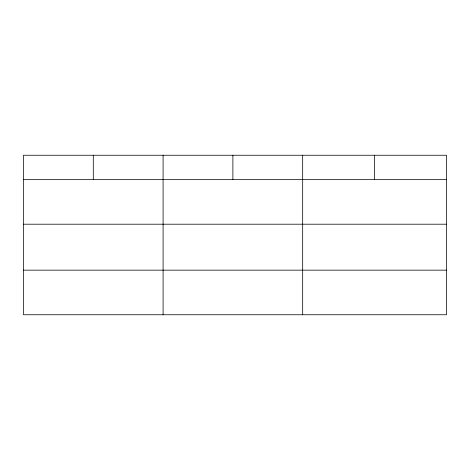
<?xml version="1.0" encoding="UTF-8"?>
<svg xmlns="http://www.w3.org/2000/svg" width="470" height="470" viewBox="0 0 470 470"><rect width="100%" height="100%" fill="white"/><g stroke="black" fill="none" stroke-linecap="round" stroke-linejoin="round"><path stroke-width="0.7" d="M446.5 224.202L446.5 155.247L23.5 155.247L23.5 314.753L446.5 314.753L446.5 224.202L23.5 224.202M23.5 179.605L446.5 179.605M23.5 270.156L446.5 270.156M374.59 155.247L374.59 179.605M302.68 155.247L302.68 314.753M232.885 155.247L232.885 179.605M163.09 155.247L163.09 314.753M93.295 155.247L93.295 179.605"/></g></svg>
